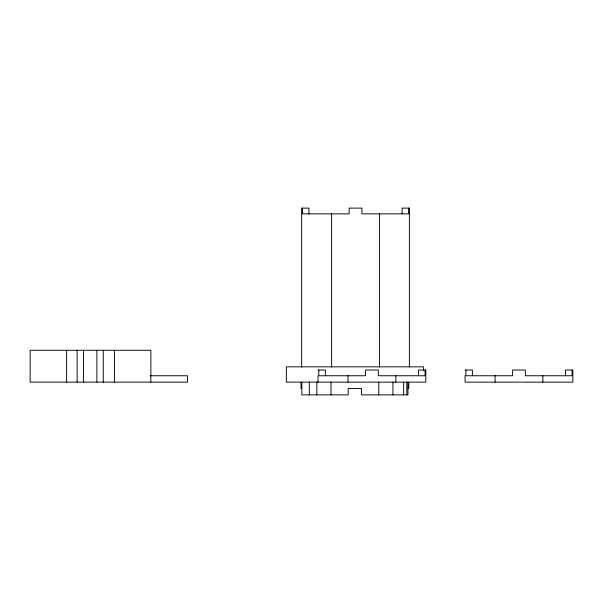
<?xml version="1.0" encoding="UTF-8"?>
<svg xmlns="http://www.w3.org/2000/svg" width="603" height="603" viewBox="0 0 603 603"><rect width="100%" height="100%" fill="white"/><g stroke="black" fill="none" stroke-linecap="round" stroke-linejoin="round"><path stroke-width="0.9" d="M318.075 370.023L325.349 370.023L325.349 375.759M465.124 370.023L472.39 370.023L472.39 375.759M149.996 375.759L187.533 375.759L187.533 382.136L30.15 382.136L30.15 350.268L150.878 350.268L150.878 382.136M317.985 375.759L318.075 382.136M465.034 375.759L465.124 382.136L572.85 382.136L572.85 370.023L565.584 370.023L565.584 375.759M301.832 388.513L301.025 388.513L301.025 382.136M407.945 388.513L408.751 388.513L408.751 382.136M572.104 370.023L572.104 375.759L525.364 375.759L525.364 370.023L512.61 370.023L512.61 375.759L465.87 375.759L465.87 370.023M542.888 375.759L542.888 382.136M495.086 375.759L495.086 382.136M425.055 370.023L425.055 375.759L378.315 375.759L378.315 370.023L365.561 370.023L365.569 375.759L318.821 375.759L318.821 370.023M423.412 370.438L423.412 366.835L286.365 366.835L286.365 382.136L425.801 382.136L425.801 370.023L418.535 370.023L418.535 375.759M409.384 367.084L409.384 208.118L402.118 208.118L402.118 213.854M408.638 208.118L408.638 213.854L361.898 213.854L361.898 208.118L349.145 208.118L349.152 213.854L302.404 213.854L302.404 208.118M407.945 382.136L407.945 394.882L361.581 394.882L361.581 388.513L348.195 388.513L348.195 394.882L301.832 394.882L301.832 382.136M406.821 382.136L406.821 394.882M403.648 382.136L403.648 394.882M395.847 375.759L395.847 382.136M392.937 382.136L392.937 394.882M379.43 213.854L379.43 367.091M378.79 382.136L378.79 394.882M348.037 375.759L348.037 382.136M331.62 213.854L331.62 367.091M330.987 382.136L330.987 394.882M316.839 382.136L316.839 394.882M309.309 382.136L309.309 394.882M308.932 213.854L308.932 208.118L301.658 208.118L301.658 367.076M114.419 350.268L114.419 382.136M103.264 350.268L103.264 382.136M96.887 350.268L96.887 382.136M83.5 350.268L83.5 382.136M77.131 350.268L77.131 382.136M66.609 350.268L66.609 382.136"/></g></svg>
